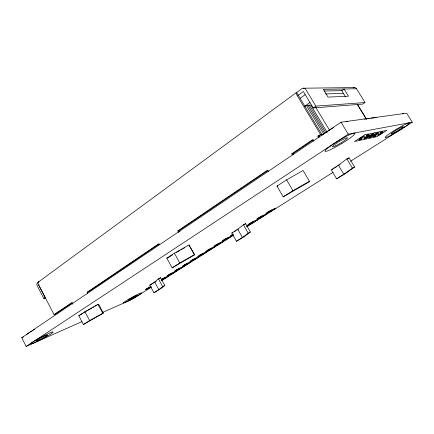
<?xml version="1.0" encoding="UTF-8"?>
<svg xmlns="http://www.w3.org/2000/svg" width="434" height="434" viewBox="0 0 434 434"><rect width="100%" height="100%" fill="white"/><g stroke="black" fill="none" stroke-linecap="round" stroke-linejoin="round"><path stroke-width="0.65" d="M309.458 181.293L309.16 181.868L283.218 196.857L276.952 186.132L286.586 179.833L303.068 170.497L309.458 181.293L292.934 190.645L283.218 196.857M171.121 273.572L172.309 273.067L168.593 275.172L170.654 273.816M215.546 245.346L215.356 245.563L218.812 243.751M219.083 243.55L219.278 243.333L215.541 245.351M232.293 234.74L232.071 234.978L233.166 234.544M154.688 282.013L158.415 278.84L160.558 277.738L164.801 285.474L160.965 288.539L153.902 292.728L149.768 285.143L154.688 282.013L158.86 289.641L153.902 292.728M159.148 278.937L160.558 277.738M158.86 289.641L162.663 286.592L164.801 285.474M237.729 229.244L243.398 224.752L245.59 223.651L250.402 232.049L244.602 236.4L236.492 241.223L231.816 232.998L237.729 229.244L242.443 237.506L236.492 241.223M244.554 224.465L245.59 223.651M338.449 165.235L346.853 158.915L349.066 157.824L354.605 167.009L346.044 173.161L336.578 178.803L331.213 169.835L338.449 165.235L343.864 174.262L336.578 178.803M242.443 237.506L248.215 233.172L250.402 232.049M347.488 159.012L349.066 157.824M164.611 278.048L164.953 277.771L162.783 278.764M38.528 281.937L296.357 92.583M296.639 92.502L321.67 134.177L320.476 134.377L296.948 95.182A3.146 1.058 54.8 0 1 296.639 92.502L301.711 88.78A3.315 3.033 -81.3 0 1 305.916 89.637L315.854 106.124L364.999 102.549L356.536 88.769A2.788 2.626 -68.7 0 0 353.189 87.869M297.887 95.502L303.355 91.509L313.261 107.957L362.726 104.095L364.999 102.549M300.285 98.187L305.216 94.601M224.134 239.883L223.749 240.311M218.807 243.756L219.089 243.55M232.288 234.745L232.591 234.528M343.864 174.262L352.397 168.115L354.605 167.009M304.435 106.406L309.952 102.462M304.69 106.547L306.344 105.364L310.749 105.061L327.165 132.337M72.424 302.666L55.758 313.928L54.076 314.623L38.29 284.368A2.338 1.714 51.9 0 1 38.941 281.731L37.546 282.751A2.398 1.687 71.2 0 0 37.253 285.87L43.839 298.5L45.245 297.502L38.642 284.856M313.261 107.957L315.854 106.124M54.076 314.623L71.865 302.585L72.728 304.223M87.798 293.313L87.207 292.201L158.833 243.745L159.419 244.809M178.737 232.521L177.826 230.893L267.61 170.144L268.543 171.739M292.38 154.905L291.74 153.82L312.686 139.645L313.679 141.305M318.865 137.806L317.867 136.14L320.476 134.377M159.267 243.957L88.862 291.55L87.207 292.201M177.826 230.893L179.351 230.383L267.827 170.573M291.74 153.82L293.01 153.549L313.353 139.797M317.867 136.14L319.066 135.934L321.67 134.177M81.966 321.627L26.154 346.43L21.7 337.733L341.026 122.214L406.658 113.165L412.3 122.236L350.368 161.372M26.154 346.43L348.269 134.16L412.3 122.236M164.616 278.048L163.868 278.519M200.014 255.149L199.228 255.772L203.074 253.592L200.014 255.149M224.123 239.888L224.986 239.34M232.581 234.528L232.982 234.268M78.787 315.724L84.928 311.71L97.975 304.326L98.643 304.256L103.335 313.071L83.426 324.524L78.787 315.724L83.04 313.31M166.797 258.17L174.387 253.206L188.953 244.96L194.665 254.85L172.13 267.843L166.797 258.17L167.817 257.774M84.082 312.632L85.644 311.612M168.327 257.579L172.618 254.774M83.426 324.524L89.61 320.574L103.335 313.071M172.13 267.843L179.784 262.95L194.383 254.687L194.665 254.85M153.641 282.935L149.768 285.143M154.694 282.263L156.273 281.265M234.539 231.544L235.613 230.866M236.682 230.188L238.288 229.168M332.129 169.558L333.263 168.837M334.397 168.121L336.665 166.678M337.798 165.956L340.066 164.519M151.52 286.809L146.263 289.435A3.781 0.282 -28.9 0 1 146.269 289.001A3.781 0.282 -28.9 0 1 150.614 286.565M246.707 226.629L248.932 225.219L247.033 225.951M151.184 287.259L131.969 299.4L102.37 312.556M161.486 280.744L233.031 235.526M246.767 226.846L333.198 172.227M224.98 239.346L227.275 238.147M162.788 278.758L161.236 279.784L162.924 279.051M163.873 278.514L162.918 279.057M176.502 252.387L179.98 250.418M181.141 249.762L182.302 249.105M183.463 248.449L184.624 247.792M86.209 311.292L91.862 308.091M92.99 307.456L94.118 306.816M95.252 306.176L96.381 305.536M97.509 304.896L98.643 304.256M170.643 273.821L171.132 273.566M223.743 240.317L227.6 238.071L227.27 238.147M223.977 240.23L224.318 240.083M232.396 234.903L232.738 234.756M161.106 280.152L164.063 278.878L169.211 275.623L165.685 277.136A3.835 0.293 -29 0 0 161.687 279.241M21.7 337.733L23.474 336.979M233.215 234.903L231.056 235.749A4.128 0.347 -29.6 0 1 232.96 234.089M231.816 232.998L232.939 232.564M43.839 298.5L45.733 297.789M276.952 186.132L277.825 185.871M364.484 119.138L369.703 118.411M371.005 118.232L376.224 117.511M325.484 93.934L343.717 93.326M324.133 91.032L342.225 90.614M356.536 88.769L323.373 89.339L328.082 97.102L348.475 96.196L344.064 88.986L341.732 90.625L345.453 96.717M303.209 88.205L354.54 87.57M357.361 104.285L366.497 119.214M357.486 104.643L366.22 118.905M341.026 122.214L348.269 134.16M315.692 107.258L329.471 130.124M346.853 158.915L352.397 168.115M309.29 105.164L325.842 132.668M307.825 105.261L324.795 133.477M306.344 105.364L323.731 134.296M319.066 135.934L319.728 137.041M293.01 153.549L293.65 154.629M286.586 179.833L292.934 190.645M243.398 224.752L248.215 233.172M188.953 244.96L194.383 254.687M179.351 230.383L179.953 231.463M174.387 253.206L179.784 262.95M158.415 278.84L162.663 286.592M97.975 304.326L102.69 313.174M84.928 311.71L89.61 320.574M57.055 312.632L57.673 313.809M322.039 135.267A17.469 2.382 -31.3 0 1 322.988 134.535M323.487 134.16A17.469 2.382 -31.3 0 1 333.578 127.558M346.012 121.591A17.469 2.382 -31.3 0 1 347.884 121.525M402.329 113.854A14.143 1.465 -31.3 0 1 403.658 113.779M26.393 334.869A12.667 1.204 -27.8 0 1 32.913 330.415M33.467 330.1A12.667 1.204 -27.8 0 1 34.601 329.46M187.428 263.498L183.653 265.635L187.428 263.498M191.378 260.693L195.181 258.588L191.378 260.693M207.246 250.646L211.108 248.508L207.246 250.646M249.469 223.906L253.483 221.687L249.469 223.906M258.382 218.259L262.429 216.023L258.382 218.259M267.469 212.508L271.543 210.251L267.469 212.508M147.012 288.751L150.587 286.863L147.012 288.751M176.171 270.284L179.801 268.32L176.171 270.284M364.923 134.757L354.421 141.565L358.435 140.687L361.012 139.021L362.064 138.793L359.498 140.453L363.361 139.607L373.582 133.016L369.844 133.77L367.24 135.451L366.198 135.668L368.813 133.976L364.923 134.757M374.575 132.82L364.381 139.385L368.097 138.571L378.171 132.093L374.575 132.82M379.126 131.903L369.084 138.354L372.665 137.573L375.128 135.988L376.072 135.788L373.614 137.361L377.065 136.607L386.846 130.352L383.51 131.025L380.092 132.809L382.593 131.209L379.126 131.903M176.584 270.968L171.349 274.277L167.828 275.78A3.863 0.298 -29.1 0 1 168.321 275.026A3.863 0.298 -29.1 0 1 173.085 272.454L176.584 270.968M184.081 266.226L178.759 269.59L175.265 271.071A3.89 0.304 -29.1 0 1 175.824 270.274A3.89 0.304 -29.1 0 1 180.615 267.686L184.081 266.226M191.703 261.404L186.289 264.827L182.828 266.281A3.922 0.309 -29.2 0 1 183.452 265.44A3.922 0.309 -29.2 0 1 188.264 262.841L191.703 261.404M199.456 256.505L193.949 259.988L190.521 261.414A3.955 0.315 -29.2 0 1 191.21 260.525A3.955 0.315 -29.2 0 1 196.054 257.91L199.456 256.505M207.343 251.514L201.739 255.056L198.349 256.456A3.987 0.32 -29.3 0 1 199.103 255.523A3.987 0.32 -29.3 0 1 203.975 252.897L207.343 251.514M215.373 246.441L209.671 250.049L206.313 251.416A4.02 0.325 -29.4 0 1 207.143 250.429A4.02 0.325 -29.4 0 1 212.036 247.792L215.373 246.441M223.532 241.282L217.727 244.95L214.407 246.29A4.058 0.331 -29.4 0 1 215.313 245.253A4.058 0.331 -29.4 0 1 220.239 242.601L223.532 241.282M231.848 236.025L225.94 239.758L222.658 241.065A4.09 0.336 -29.5 0 1 223.64 239.975A4.09 0.336 -29.5 0 1 228.593 237.311L231.848 236.025M257.709 219.675L251.47 223.613L248.324 224.817A4.215 0.358 -29.7 0 1 249.55 223.559A4.215 0.358 -29.7 0 1 254.59 220.852L257.709 219.675M266.644 214.022L260.297 218.036L257.194 219.203A4.259 0.363 -29.8 0 1 258.507 217.884A4.259 0.363 -29.8 0 1 263.579 215.161L266.644 214.022M275.747 208.266L269.281 212.356L266.226 213.485A4.302 0.369 -29.9 0 1 267.632 212.101A4.302 0.369 -29.9 0 1 272.731 209.367L275.747 208.266M341.916 143.47L334.37 147.766L328.25 150.652A17.512 2.061 -31 0 1 332.867 144.321A17.512 2.061 -31 0 1 354.318 133.048A17.512 2.061 -31 0 1 341.916 143.47M359.867 139.119A3.25 0.347 -31 0 0 364.392 136.195A3.25 0.347 -31 0 0 360.665 137.958A3.25 0.347 -31 0 0 359.867 139.119M364.804 138.061A3.19 0.331 -31 0 0 369.263 135.186A3.19 0.331 -31 0 0 365.623 136.916A3.19 0.331 -31 0 0 364.804 138.061M391.381 134.99A14.17 1.269 -31 0 0 409.36 122.963A14.17 1.269 -31 0 0 390.86 132.744A14.17 1.269 -31 0 0 391.381 134.99M127.493 301.353A10.378 0.759 -28.8 0 0 141.582 292.988A10.378 0.759 -28.8 0 0 128.41 299.351A10.378 0.759 -28.8 0 0 127.493 301.353M34.709 342.627A12.689 1.042 -28 0 0 52.986 332.287A12.689 1.042 -28 0 0 38.17 338.791A12.689 1.042 -28 0 0 34.709 342.627M394.3 132.636A7.085 0.635 -31 0 0 403.235 126.641A7.085 0.635 -31 0 0 393.936 131.573A7.085 0.635 -31 0 0 394.3 132.636M378.535 135.126A3.033 0.298 -31 0 0 382.804 132.397A3.033 0.298 -31 0 0 379.414 134.019A3.033 0.298 -31 0 0 378.535 135.126M38.414 340.24A6.342 0.521 -28 0 0 47.523 335.075A6.342 0.521 -28 0 0 40.069 338.357A6.342 0.521 -28 0 0 38.414 340.24M369.556 137.046A3.136 0.32 -31 0 0 373.945 134.22A3.136 0.32 -31 0 0 370.397 135.913A3.136 0.32 -31 0 0 369.556 137.046M374.13 136.064A3.081 0.309 -31 0 0 378.459 133.292A3.081 0.309 -31 0 0 374.987 134.947A3.081 0.309 -31 0 0 374.13 136.064M129.435 299.899A5.186 0.38 -28.8 0 0 136.954 295.57A5.186 0.38 -28.8 0 0 131.155 298.223A5.186 0.38 -28.8 0 0 129.435 299.899M335.319 145.97A8.756 1.031 -31 0 0 347.395 138.072A8.756 1.031 -31 0 0 337.12 142.857A8.756 1.031 -31 0 0 335.319 145.97"/></g></svg>
